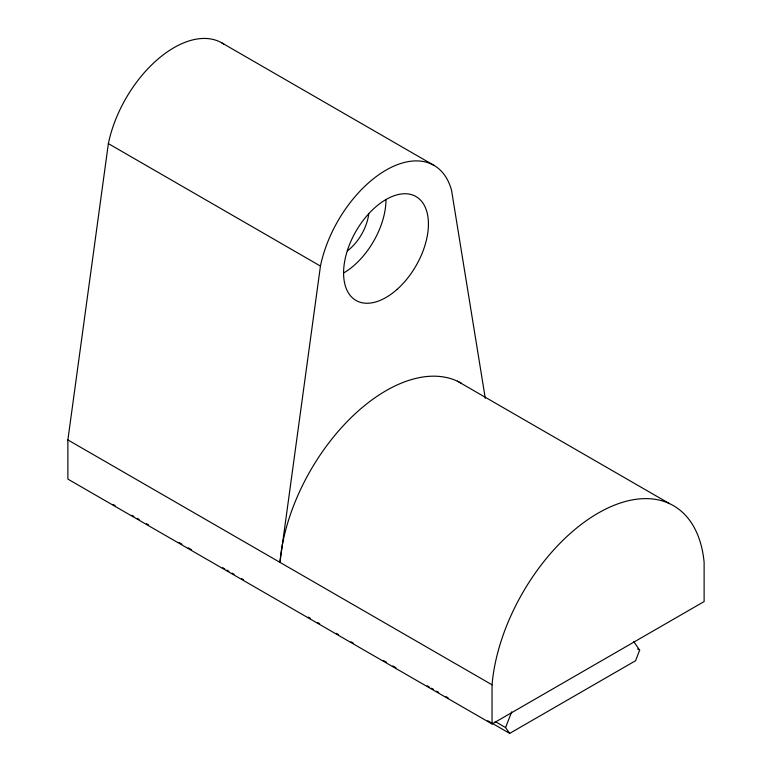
<?xml version="1.0" encoding="UTF-8"?>
<svg xmlns="http://www.w3.org/2000/svg" width="772" height="772" viewBox="0 0 772 772"><rect width="100%" height="100%" fill="white"/><g stroke="black" fill="none" stroke-linecap="round" stroke-linejoin="round"><path stroke-width="1.16" d="M492.044 723.991L492.044 684.812A150.762 87.043 -60 0 1 598.078 513.148A150.762 87.043 -60 0 1 704.122 562.373L704.122 601.552L492.044 723.991L67.878 479.103L67.878 439.924L108.369 143.621A95.979 55.41 -60 0 1 157.671 59.357A95.979 55.41 -60 0 1 223.793 44.11M485.289 398.333L451.552 190.375A95.979 55.41 -60 0 0 386 170.139A95.979 55.41 -60 0 0 320.448 266.07L279.956 562.373A150.762 87.043 -60 0 1 350.459 418.27A150.762 87.043 -60 0 1 461.579 383.356M633.59 641.484L639.679 650.149L635.578 660.716L509.684 733.4L505.583 727.571L511.672 711.871M221.911 42.942L433.989 165.382M108.369 143.621L320.448 266.07M457.4 381.175L669.478 503.614M637.595 648.943L639.679 650.149M67.878 439.924L492.044 684.812M495.151 721.54L505.583 727.571M113.059 504.415L115.144 505.612M131.848 515.262L133.932 516.458M137.069 518.273L139.153 519.479M146.458 523.696L148.552 524.902M178.815 542.378L181.951 544.183M188.214 547.802L191.34 549.606M222.654 567.681L224.739 568.887M226.833 570.093L228.917 571.299M232.044 573.104L234.138 574.31M241.443 578.527L243.527 579.733M308.24 617.098L310.325 618.304M317.639 622.521L319.724 623.728M336.418 633.368L338.512 634.574M351.038 641.802L353.122 643.008M383.394 660.485L386.521 662.289M392.784 665.908L395.92 667.712M427.225 685.797L429.319 687.003M431.403 688.209L433.488 689.406M436.624 691.22L438.708 692.426M446.013 696.643L448.107 697.849M487.769 720.749L509.684 733.4M368.746 213.863A35.994 20.776 -60 0 1 347.381 250.881M386 199.523A59.984 34.634 -60 0 1 343.588 272.989M396.982 289.471A59.984 34.634 -60 0 0 415.992 196.551A59.984 34.634 -60 0 0 345.026 259.479A59.984 34.634 -60 0 0 396.982 289.471"/></g></svg>
